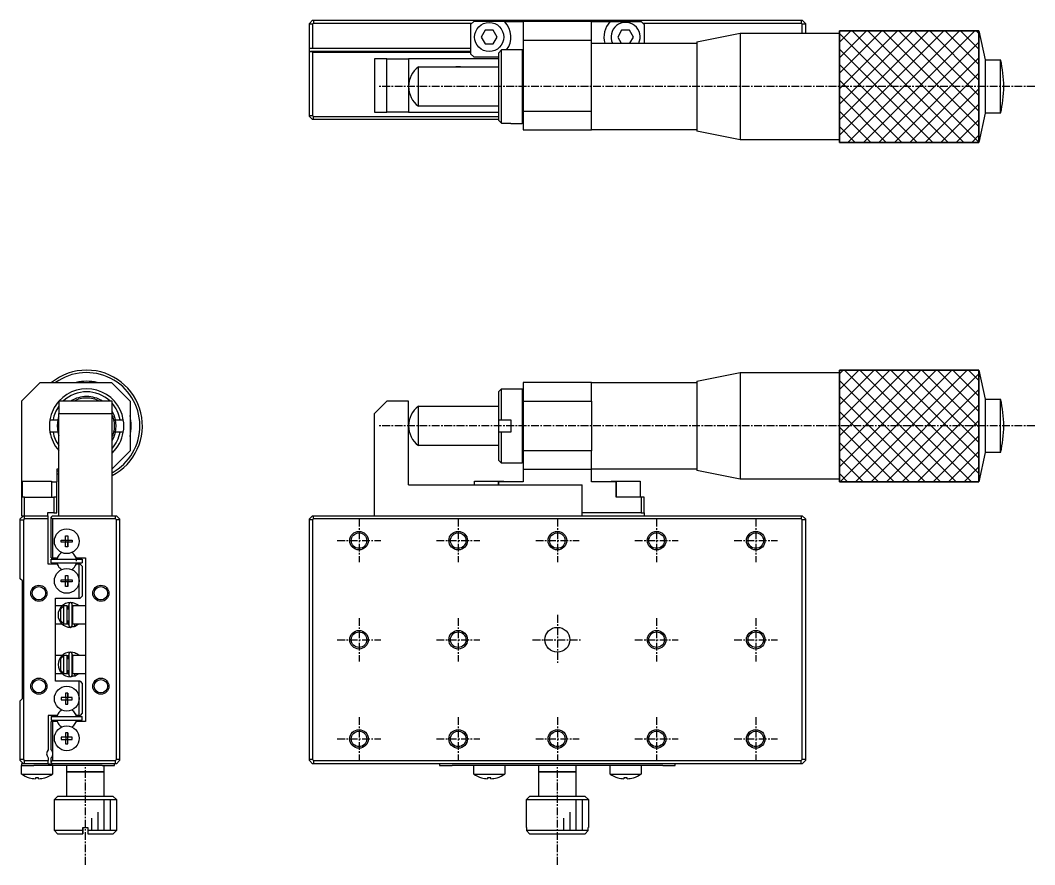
# Model space of a CAD drawing. Extents: x 37 to 381, y 29 to 256.
# Drawn here: x 40.1 to 203.8, y 119.8 to 256.1 of the extents above; entities that cross this region are included whole.
import ezdxf

# ---------------------------------------------------------------- set-up
doc = ezdxf.new("R2010")
doc.units = 0
doc.linetypes.add('CENTER', pattern=[2, 1.25, -0.25, 0.25, -0.25])
doc.layers.get('0').update_dxf_attribs({"linetype": 'CONTINUOUS'})
doc.layers.add('CENTER', color=1, linetype='CENTER')

msp = doc.modelspace()

# ---------------------------------------------------------------- linework, layer by layer
at = {"color": 7, "linetype": 'CONTINUOUS'}
for p, q in [((87.294929, 256.05), (86.794929, 255.55)), ((86.794929, 255.4), (86.794929, 255.55)), ((87.294929, 255.4), (86.794929, 255.4)), ((86.794929, 251.55), (86.794929, 255.4)), ((87.294929, 256.05), (87.444929, 256.05)), ((87.444929, 255.55), (87.294929, 255.4)), ((87.294929, 255.4), (87.294929, 251.55)), ((87.444929, 256.05), (166.144929, 256.05)), ((87.444929, 256.05), (87.444929, 255.55)), ((112.994929, 255.55), (87.444929, 255.55)), ((112.794929, 255.35), (113.294929, 255.85)), ((112.794929, 255.35), (112.794929, 250.65)), ((118.342457, 255.85), (113.294929, 255.85)), ((118.313085, 255.780821), (118.342457, 255.85)), ((118.342457, 255.85), (121.294929, 255.85)), ((132.294929, 255.85), (121.294929, 255.85)), ((121.294929, 255.85), (121.294929, 252.85)), ((132.294929, 252.85), (132.294929, 255.85)), ((132.294929, 255.85), (135.247402, 255.85)), ((135.247402, 255.85), (135.276774, 255.780821)), ((135.247402, 255.85), (140.294929, 255.85)), ((140.294929, 255.85), (140.794929, 255.35)), ((166.144929, 255.55), (140.594929, 255.55)), ((140.794929, 255.35), (140.794929, 252.35)), ((166.144929, 256.05), (166.144929, 255.55)), ((166.144929, 256.05), (166.294929, 256.05)), ((166.294929, 255.4), (166.144929, 255.55)), ((166.294929, 256.05), (166.794929, 255.55)), ((166.294929, 253.95), (166.294929, 255.4)), ((166.794929, 255.4), (166.294929, 255.4)), ((166.794929, 255.55), (166.794929, 255.4)), ((166.794929, 255.4), (166.794929, 253.95)), ((115.159844, 254.45), (114.524759, 253.35)), ((116.430015, 254.45), (115.159844, 254.45)), ((117.0651, 253.35), (116.430015, 254.45)), ((137.159844, 254.45), (136.524759, 253.35)), ((138.430015, 254.45), (137.159844, 254.45)), ((139.0651, 253.35), (138.430015, 254.45)), ((149.294929, 252.55), (156.294929, 253.95)), ((156.294929, 253.95), (156.294929, 236.75)), ((156.294929, 253.95), (172.294929, 253.95)), ((172.294929, 245.350135), (172.294929, 254.35)), ((172.294929, 254.35), (194.794929, 254.35)), ((194.794929, 254.35), (172.294929, 254.35)), ((172.294929, 254.35), (172.294929, 236.35)), ((194.794929, 254.35), (194.794929, 236.35)), ((194.794929, 254.35), (195.794929, 249.65)), ((194.794929, 236.35), (194.794929, 254.35)), ((114.524759, 253.35), (115.159844, 252.25)), ((115.159844, 252.25), (116.430015, 252.25)), ((116.430015, 252.25), (117.0651, 253.35)), ((121.294929, 252.85), (132.294929, 252.85)), ((121.294929, 252.85), (121.294929, 241.35)), ((132.294929, 245.350105), (132.294929, 252.85)), ((132.294929, 252.35), (149.294929, 252.35)), ((136.524759, 253.35), (137.102109, 252.35)), ((138.48775, 252.35), (139.0651, 253.35)), ((149.294929, 252.55), (149.294929, 238.15)), ((86.794929, 251.55), (87.294929, 251.55)), ((86.794929, 250.85), (86.794929, 251.55)), ((86.794929, 250.85), (86.994929, 251.05)), ((86.794929, 249.35), (86.794929, 250.85)), ((86.994929, 251.05), (87.094929, 251.05)), ((87.094929, 251.05), (112.794929, 251.05)), ((87.094929, 251.05), (87.294929, 250.85)), ((87.294929, 251.55), (112.794929, 251.55)), ((87.294929, 250.85), (87.294929, 240.7)), ((112.794929, 250.85), (87.294929, 250.85)), ((113.294929, 250.15), (112.794929, 250.65)), ((117.794929, 251.26608), (117.294929, 250.758327)), ((117.294929, 250.758327), (117.294929, 239.941673)), ((119.294929, 251.26608), (117.794929, 251.26608)), ((117.794929, 239.43392), (117.794929, 251.26608)), ((119.294929, 251.35), (119.294929, 251.26608)), ((119.294929, 251.35), (121.094929, 251.35)), ((121.094929, 251.35), (121.094929, 239.35)), ((121.094929, 251.35), (121.294929, 251.15)), ((86.794929, 247.75), (86.794929, 249.35)), ((99.294929, 249.85), (97.294929, 249.85)), ((97.294929, 249.85), (97.294929, 241.25)), ((99.294929, 241.25), (99.294929, 249.85)), ((99.294929, 249.85), (102.794929, 249.85)), ((102.794929, 249.85), (102.794929, 241.25)), ((117.294909, 249.85), (102.794929, 249.85)), ((113.294929, 250.15), (117.294929, 250.15)), ((195.794929, 249.65), (195.794929, 241.05)), ((195.794929, 249.65), (198.294929, 249.65)), ((198.294929, 241.05), (198.294929, 249.65)), ((86.794929, 240.7), (86.794929, 247.75)), ((104.362109, 242.175), (104.362109, 248.525)), ((104.362109, 248.525), (117.294929, 248.525)), ((132.294929, 245.35), (132.294929, 245.350105)), ((132.294929, 241.35), (132.294929, 245.35)), ((172.294929, 236.35), (172.294929, 245.350135)), ((86.794929, 240.55), (86.794929, 240.7)), ((86.794929, 240.7), (87.294929, 240.7)), ((87.294929, 240.7), (87.444929, 240.55)), ((97.294929, 241.25), (99.294929, 241.25)), ((102.794929, 241.25), (99.294929, 241.25)), ((102.794929, 241.25), (117.294929, 241.25)), ((117.294929, 242.175), (104.362109, 242.175)), ((132.294929, 241.35), (121.294929, 241.35)), ((121.294929, 241.35), (121.294929, 238.35)), ((132.294929, 238.35), (132.294929, 241.35)), ((195.794929, 241.05), (194.794929, 236.35)), ((198.294929, 241.05), (195.794929, 241.05)), ((87.294929, 240.05), (86.794929, 240.55)), ((87.444929, 240.05), (87.294929, 240.05)), ((87.444929, 240.55), (117.294929, 240.55)), ((87.444929, 240.05), (87.444929, 240.55)), ((117.294929, 240.05), (87.444929, 240.05)), ((117.294929, 239.941673), (117.794929, 239.43392)), ((117.794929, 239.43392), (119.294929, 239.43392)), ((119.294929, 239.43392), (119.294929, 239.35)), ((121.094929, 239.35), (119.294929, 239.35)), ((121.294929, 239.55), (121.094929, 239.35)), ((121.294929, 238.35), (132.294929, 238.35)), ((149.294929, 238.35), (132.294929, 238.35)), ((156.294929, 236.75), (149.294929, 238.15)), ((172.294929, 236.75), (156.294929, 236.75)), ((194.794929, 236.35), (172.294929, 236.35)), ((172.294929, 236.35), (194.794929, 236.35)), ((149.294929, 197.8), (156.294929, 199.2)), ((156.294929, 199.2), (156.294929, 182)), ((156.294929, 199.2), (172.294929, 199.2)), ((172.294929, 181.6), (172.294929, 199.6)), ((172.294929, 199.6), (194.794929, 199.6)), ((194.794929, 199.6), (172.294929, 199.6)), ((172.294929, 199.6), (172.294929, 181.6)), ((194.794929, 199.6), (194.794929, 190.600135)), ((194.794929, 199.6), (195.794929, 194.9)), ((194.794929, 181.6), (194.794929, 199.6)), ((40.35, 194.6), (43.35, 197.6)), ((43.35, 197.6), (54.85, 197.6)), ((54.85, 197.6), (57.85, 194.6)), ((117.294929, 196.1), (117.794929, 196.6)), ((117.794929, 191.6), (117.794929, 196.6)), ((117.794929, 196.6), (121.094929, 196.6)), ((121.094929, 196.6), (121.094929, 190.6)), ((121.094929, 196.6), (121.294929, 196.4)), ((132.294929, 197.6), (121.294929, 197.6)), ((121.294929, 197.6), (121.294929, 194.6)), ((132.294929, 194.6), (132.294929, 197.6)), ((132.294929, 197.6), (149.294929, 197.6)), ((149.294929, 197.8), (149.294929, 183.4)), ((117.294929, 196.1), (117.294929, 191.6)), ((195.794929, 194.9), (195.794929, 190.600065)), ((195.794929, 194.9), (198.294929, 194.9)), ((198.294929, 186.3), (198.294929, 194.9)), ((40.35, 194.6), (40.35, 181.6)), ((54.95, 194.6), (46.35, 194.6)), ((46.35, 194.6), (46.35, 192.6)), ((54.95, 192.6), (54.95, 194.6)), ((57.85, 194.6), (57.85, 186.6)), ((97.294929, 192.6), (99.294929, 194.6)), ((102.794929, 194.6), (99.294929, 194.6)), ((102.794929, 181.1), (102.794929, 194.6)), ((104.362109, 190.600048), (104.362109, 193.775)), ((104.362109, 193.775), (117.294929, 193.775)), ((121.294929, 194.6), (132.294929, 194.6)), ((121.294929, 194.6), (121.294929, 186.6)), ((132.294929, 194.6), (132.294929, 190.6)), ((44.93392, 191.6), (45.441673, 191.6)), ((45.441673, 191.6), (46.206456, 191.6)), ((46.206456, 191.6), (46.35, 191.6)), ((46.35, 192.6), (54.95, 192.6)), ((46.35, 176.1), (46.35, 192.6)), ((54.95, 176.1), (54.95, 192.6)), ((55.237482, 191.6), (55.493544, 191.6)), ((55.493544, 191.6), (56.258327, 191.6)), ((56.258327, 191.6), (56.76608, 191.6)), ((97.294929, 176.1), (97.294929, 192.6)), ((117.294929, 191.6), (117.294929, 189.6)), ((117.294929, 191.6), (117.794929, 191.6)), ((117.794929, 191.6), (119.294929, 191.6)), ((119.294929, 191.6), (119.294929, 189.6)), ((104.362109, 187.425), (104.362109, 190.600048)), ((121.094929, 190.6), (121.094929, 184.6)), ((132.294929, 190.6), (132.294929, 186.6)), ((194.794929, 190.600135), (194.794929, 181.6)), ((195.794929, 190.600065), (195.794929, 186.3)), ((45.441673, 189.6), (44.93392, 189.6)), ((46.206456, 189.6), (45.441673, 189.6)), ((46.35, 189.6), (46.206456, 189.6)), ((55.493544, 189.6), (55.237482, 189.6)), ((56.258327, 189.6), (55.493544, 189.6)), ((56.76608, 189.6), (56.258327, 189.6)), ((117.794929, 189.6), (117.294929, 189.6)), ((117.294929, 189.6), (117.294929, 185.1)), ((117.794929, 184.6), (117.794929, 189.6)), ((119.294929, 189.6), (117.794929, 189.6)), ((57.85, 186.6), (54.95, 183.7)), ((117.294929, 187.425), (104.362109, 187.425)), ((132.294929, 186.6), (121.294929, 186.6)), ((121.294929, 186.6), (121.294929, 183.6)), ((132.294929, 183.6), (132.294929, 186.6)), ((117.794929, 184.6), (117.294929, 185.1)), ((195.794929, 186.3), (194.794929, 181.6)), ((198.294929, 186.3), (195.794929, 186.3)), ((46.35, 183.6), (46.05, 183.6)), ((46.05, 183.6), (46.05, 181.6)), ((121.094929, 184.6), (117.794929, 184.6)), ((121.294929, 184.8), (121.094929, 184.6)), ((121.294929, 183.6), (132.294929, 183.6)), ((121.294929, 183.6), (121.294929, 181.6)), ((132.294929, 181.6), (132.294929, 183.6)), ((149.294929, 183.6), (132.294929, 183.6)), ((156.294929, 182), (149.294929, 183.4)), ((40.5, 181.7), (45.2, 181.7)), ((40.5, 179.1), (40.5, 181.7)), ((45.2, 181.7), (45.2, 179.1)), ((113.444929, 181.7), (115.794929, 181.7)), ((113.444929, 181.1), (113.444929, 181.7)), ((115.794929, 181.7), (118.144929, 181.7)), ((118.144929, 181.7), (118.144929, 181.6)), ((135.444929, 181.7), (137.794929, 181.7)), ((135.444929, 181.6), (135.444929, 181.7)), ((137.794929, 181.7), (140.144929, 181.7)), ((140.144929, 181.7), (140.144929, 179.1)), ((172.294929, 182), (156.294929, 182)), ((40.419179, 181.6), (40.35, 181.6)), ((40.35, 181.6), (40.35, 179.1)), ((40.419179, 181.6), (40.5, 181.6)), ((40.419179, 179.1), (40.419179, 181.6)), ((45.2, 181.6), (46.009736, 181.6)), ((46.009736, 181.6), (46.009736, 179.1)), ((46.05, 181.6), (46.009736, 181.6)), ((46.05, 179.1), (46.05, 181.6)), ((102.794929, 181.1), (130.794929, 181.1)), ((117.300275, 181.6), (117.300275, 181.1)), ((117.309376, 181.6), (117.300275, 181.6)), ((117.309376, 181.1), (117.309376, 181.6)), ((121.294929, 181.6), (117.309376, 181.6)), ((130.794929, 176.1), (130.794929, 181.1)), ((136.280483, 181.6), (132.294929, 181.6)), ((136.280483, 181.6), (136.280483, 179.1)), ((136.289584, 181.6), (136.280483, 181.6)), ((136.289584, 179.1), (136.289584, 181.6)), ((194.794929, 181.6), (172.294929, 181.6)), ((172.294929, 181.6), (194.794929, 181.6)), ((40.85, 179.1), (40.35, 179.1)), ((40.35, 179.1), (40.35, 176.1)), ((40.85, 176.1), (40.85, 179.1)), ((40.85, 179.1), (45.55, 179.1)), ((45.55, 179.1), (45.55, 176.6)), ((46.05, 179.1), (45.55, 179.1)), ((46.05, 176.6), (46.05, 179.1)), ((140.294929, 179.1), (136.280483, 179.1)), ((140.294929, 179.1), (140.294929, 176.6)), ((140.794929, 179.1), (140.294929, 179.1)), ((140.794931, 176.6), (140.794929, 179.1)), ((40.15, 175.6), (40.65, 176.1)), ((40.15, 175.45), (40.15, 175.6)), ((40.15, 175.45), (40.65, 175.45)), ((40.15, 165.95), (40.15, 175.45)), ((40.35, 176.1), (40.65, 176.1)), ((40.65, 176.1), (40.8, 176.1)), ((40.8, 175.6), (40.65, 175.45)), ((40.65, 175.45), (40.65, 136.75)), ((40.8, 176.1), (40.8, 175.6)), ((40.8, 176.1), (44.65, 176.1)), ((44.65, 175.6), (40.8, 175.6)), ((44.55, 176.6), (44.55, 176.1)), ((45.55, 176.6), (44.55, 176.6)), ((44.65, 175.6), (44.65, 176.1)), ((44.65, 168.3), (44.65, 175.6)), ((45.15, 175.9), (45.35, 176.1)), ((45.15, 175.8), (45.15, 175.9)), ((45.35, 175.6), (45.15, 175.8)), ((45.15, 169.3), (45.15, 175.8)), ((45.35, 176.1), (55.5, 176.1)), ((55.5, 175.6), (45.35, 175.6)), ((45.35, 175.6), (45.35, 169.3)), ((45.55, 176.6), (46.05, 176.6)), ((55.5, 175.6), (55.5, 176.1)), ((55.5, 176.1), (55.65, 176.1)), ((55.65, 175.45), (55.5, 175.6)), ((56.15, 175.6), (55.65, 176.1)), ((55.65, 136.75), (55.65, 175.45)), ((56.15, 175.45), (55.65, 175.45)), ((56.15, 175.6), (56.15, 175.45)), ((56.15, 175.45), (56.15, 136.75)), ((86.794929, 175.6), (87.294929, 176.1)), ((86.794929, 136.6), (86.794929, 175.6)), ((86.794929, 175.45), (86.794929, 175.6)), ((87.294929, 175.45), (86.794929, 175.45)), ((87.294929, 176.1), (87.444929, 176.1)), ((87.444929, 175.6), (87.294929, 175.45)), ((87.294929, 175.45), (87.294929, 136.75)), ((87.444929, 176.1), (166.144929, 176.1)), ((87.444929, 175.6), (87.444929, 176.1)), ((166.144929, 175.6), (87.444929, 175.6)), ((140.294929, 176.6), (130.794929, 176.6)), ((140.294929, 176.6), (140.794931, 176.6)), ((140.794931, 176.6), (140.794931, 176.1)), ((166.144929, 176.1), (166.144929, 175.6)), ((166.144929, 176.1), (166.294929, 176.1)), ((166.294929, 175.45), (166.144929, 175.6)), ((166.294929, 176.1), (166.794929, 175.6)), ((166.794929, 175.45), (166.294929, 175.45)), ((166.294929, 136.75), (166.294929, 175.45)), ((166.794929, 175.6), (166.794929, 175.45)), ((166.794929, 175.6), (166.794929, 136.6)), ((46.763639, 171.82), (46.763639, 172.18)), ((46.763639, 172.18), (47.47, 172.18)), ((47.47, 172.18), (47.47, 172.886361)), ((47.47, 172.886361), (47.83, 172.886361)), ((47.480372, 172.169628), (47.47, 172.18)), ((47.480372, 171.830372), (47.47, 171.82)), ((47.480372, 171.830372), (47.480372, 172.169628)), ((47.480372, 172.169628), (47.819628, 172.169628)), ((47.819628, 171.830372), (47.480372, 171.830372)), ((47.819628, 172.169628), (47.83, 172.18)), ((47.819628, 172.169628), (47.819628, 171.830372)), ((47.819628, 171.830372), (47.83, 171.82)), ((47.83, 172.886361), (47.83, 172.18)), ((47.83, 172.886361), (47.83, 172.18)), ((47.83, 172.18), (48.536361, 172.18)), ((48.536361, 172.18), (48.536361, 171.82)), ((47.47, 171.82), (46.763639, 171.82)), ((47.47, 171.113639), (47.47, 171.82)), ((47.83, 171.113639), (47.47, 171.113639)), ((47.83, 171.82), (47.83, 171.113639)), ((48.536361, 171.82), (47.83, 171.82)), ((47.83, 171.113639), (47.83, 171.82)), ((45.15, 169.3), (45.35, 169.3)), ((45.15, 169.1), (50.15, 169.1)), ((45.15, 168.5), (45.15, 169.1)), ((45.15, 169.1), (46.091104, 169.1)), ((45.35, 169.3), (46.105588, 169.3)), ((46, 169.1), (46.091104, 169.1)), ((46, 169.1), (46.091104, 169.1)), ((46, 169.1), (46.091104, 169.1)), ((46, 169.1), (46.091104, 169.1)), ((46, 169.1), (46.091104, 169.1)), ((46, 169.1), (46.091104, 169.1)), ((46, 169.1), (46.091104, 169.1)), ((46, 169.1), (46.091104, 169.1)), ((46, 169.1), (46.091104, 169.1)), ((46, 169.1), (46.091104, 169.1)), ((46, 169.1), (46.091104, 169.1)), ((46, 169.1), (46.091104, 169.1)), ((46, 169.1), (46.091104, 169.1)), ((46, 169.1), (46.091104, 169.1)), ((46, 169.1), (46.091104, 169.1)), ((46, 169.1), (46.091104, 169.1)), ((46, 169.1), (49.3, 169.1)), ((46, 169.1), (46.091104, 169.1)), ((46, 169.1), (46.091104, 169.1)), ((46, 169.1), (46.091104, 169.1)), ((46, 169.1), (46.091104, 169.1)), ((46, 169.1), (46.091104, 169.1)), ((46, 169.1), (46.091104, 169.1)), ((46, 169.1), (46.091104, 169.1)), ((46, 169.1), (46.091104, 169.1)), ((46, 169.1), (46.091104, 169.1)), ((46, 169.1), (46.091104, 169.1)), ((46, 169.1), (46.091104, 169.1)), ((46, 169.1), (46.091104, 169.1)), ((46, 169.1), (46.091104, 169.1)), ((46, 169.1), (46.091104, 169.1)), ((46, 169.1), (46.091104, 169.1)), ((46.275185, 169.59375), (46.105588, 169.3)), ((49.194412, 169.3), (49.024815, 169.59375)), ((49.194412, 169.3), (50.65, 169.3)), ((49.208896, 169.1), (49.3, 169.1)), ((49.208896, 169.1), (49.3, 169.1)), ((49.208896, 169.1), (49.3, 169.1)), ((49.208896, 169.1), (49.3, 169.1)), ((49.208896, 169.1), (50.15, 169.1)), ((49.208896, 169.1), (49.3, 169.1)), ((49.208896, 169.1), (49.3, 169.1)), ((49.208896, 169.1), (49.3, 169.1)), ((49.208896, 169.1), (49.3, 169.1)), ((50.15, 169.1), (50.15, 168.5)), ((50.65, 169.3), (50.65, 142.9)), ((46.105588, 168.3), (44.65, 168.3)), ((45.15, 168.5), (50.15, 168.5)), ((46.105588, 168.3), (46.275185, 168.00625)), ((49.024815, 168.00625), (49.194412, 168.3)), ((49.65, 168.3), (49.194412, 168.3)), ((49.65, 165.6), (49.65, 168.3)), ((49.8, 168.3), (49.65, 168.3)), ((49.8, 168.3), (50.15, 167.95)), ((50.15, 167.95), (50.15, 163.15)), ((40.5, 165.6), (40.15, 165.95)), ((40.5, 146.6), (40.5, 165.6)), ((46.763639, 165.42), (46.763639, 165.78)), ((46.763639, 165.78), (47.47, 165.78)), ((47.47, 165.42), (46.763639, 165.42)), ((47.47, 166.486361), (47.83, 166.486361)), ((47.47, 165.78), (47.47, 166.486361)), ((47.480372, 165.769628), (47.47, 165.78)), ((47.480372, 165.430372), (47.47, 165.42)), ((47.47, 164.713639), (47.47, 165.42)), ((47.480372, 165.430372), (47.480372, 165.769628)), ((47.480372, 165.769628), (47.819628, 165.769628)), ((47.819628, 165.430372), (47.480372, 165.430372)), ((47.819628, 165.769628), (47.83, 165.78)), ((47.819628, 165.769628), (47.819628, 165.430372)), ((47.819628, 165.430372), (47.83, 165.42)), ((47.83, 166.486361), (47.83, 165.78)), ((47.83, 166.486361), (47.83, 165.78)), ((47.83, 165.78), (48.536361, 165.78)), ((47.83, 165.42), (47.83, 164.713639)), ((48.536361, 165.42), (47.83, 165.42)), ((47.83, 164.713639), (47.83, 165.42)), ((48.536361, 165.78), (48.536361, 165.42)), ((49.65, 162.8), (49.65, 165.6)), ((47.83, 164.713639), (47.47, 164.713639)), ((45.85, 149.4), (45.85, 162.8)), ((45.85, 162.8), (49.65, 162.8)), ((49.65, 162.8), (49.8, 162.8)), ((50.15, 163.15), (49.8, 162.8)), ((45.85, 161.6), (46.923627, 161.6)), ((47.15, 161.545683), (46.65, 161.016515)), ((46.65, 161.016515), (46.65, 159.183485)), ((47.15, 161.545683), (47.15, 161.6)), ((47.15, 161.6), (47.65, 161.6)), ((47.15, 158.654317), (47.15, 161.545683)), ((47.65, 161.6), (47.65, 158.6)), ((47.65, 161.1), (48.020506, 161.1)), ((47.85, 161.6), (47.85, 161.1)), ((48.020506, 158.325629), (48.020506, 161.875629)), ((48.470506, 161.875629), (48.470506, 158.325629)), ((48.649972, 161.535114), (48.470506, 161.276077)), ((48.470506, 161.1), (48.65, 161.1)), ((48.653543, 161.596814), (48.470524, 161.635247)), ((48.65, 158.6), (48.65, 161.6)), ((48.65, 161.6), (50.65, 161.6)), ((48.958465, 161.967347), (48.959619, 161.966978)), ((48.959619, 161.966978), (48.961935, 161.966231)), ((48.961935, 161.966231), (48.963132, 161.965841)), ((48.963132, 161.965841), (48.964766, 161.965306)), ((48.964766, 161.965306), (48.965707, 161.964996)), ((48.965707, 161.964996), (48.967192, 161.964503)), ((48.967192, 161.964503), (48.968124, 161.964192)), ((48.968124, 161.964192), (48.970254, 161.963476)), ((48.970254, 161.963476), (49.017243, 161.945736)), ((49.013663, 161.945674), (49.015812, 161.946033)), ((49.015812, 161.946033), (49.015494, 161.945257)), ((49.017243, 161.945736), (49.015812, 161.946033)), ((49.016987, 161.944719), (49.055242, 161.928237)), ((46.65, 159.183485), (47.15, 158.654317)), ((48.020506, 159.1), (47.65, 159.1)), ((47.85, 159.1), (47.85, 158.6)), ((48.65, 159.1), (48.470506, 159.1)), ((48.470506, 158.925181), (48.649987, 158.666139)), ((46.925073, 158.6), (45.85, 158.6)), ((46.925412, 158.6), (46.925217, 158.6)), ((47.15, 158.6), (47.15, 158.654317)), ((47.65, 158.6), (47.15, 158.6)), ((47.649927, 158.668847), (48.020454, 158.566024)), ((49.0591, 158.27473), (48.274146, 158.102096)), ((48.46175, 158.256779), (48.459919, 158.257557)), ((48.495051, 158.243652), (48.46175, 158.256779)), ((48.528954, 158.232206), (48.495051, 158.243652)), ((48.563376, 158.222469), (48.528954, 158.232206)), ((48.598233, 158.214463), (48.563376, 158.222469)), ((48.63344, 158.208208), (48.598233, 158.214463)), ((48.66891, 158.203719), (48.63344, 158.208208)), ((50.65, 158.6), (48.65, 158.6)), ((48.704558, 158.201006), (48.66891, 158.203719)), ((48.740295, 158.200078), (48.704558, 158.201006)), ((48.776034, 158.200935), (48.740295, 158.200078)), ((48.811689, 158.203577), (48.776034, 158.200935)), ((48.847172, 158.207996), (48.811689, 158.203577)), ((48.882397, 158.214184), (48.847172, 158.207996)), ((48.917276, 158.222124), (48.882397, 158.214184)), ((48.904824, 158.586786), (48.897809, 158.6)), ((48.912011, 158.572748), (48.904824, 158.586786)), ((49.02591, 158.260298), (48.908209, 158.600009)), ((48.91932, 158.557979), (48.912011, 158.572748)), ((48.951725, 158.231799), (48.917276, 158.222124)), ((48.926704, 158.542579), (48.91932, 158.557979)), ((48.934112, 158.526649), (48.926704, 158.542579)), ((48.941497, 158.510296), (48.934112, 158.526649)), ((48.948807, 158.493629), (48.941497, 158.510296)), ((48.955996, 158.476758), (48.948807, 158.493629)), ((48.985656, 158.243185), (48.951725, 158.231799)), ((48.963014, 158.459797), (48.955996, 158.476758)), ((48.969815, 158.442857), (48.963014, 158.459797)), ((48.976354, 158.426053), (48.969815, 158.442857)), ((48.982588, 158.409495), (48.976354, 158.426053)), ((48.988474, 158.393295), (48.982588, 158.409495)), ((49.017243, 158.255522), (48.985656, 158.243185)), ((48.993974, 158.377559), (48.988474, 158.393295)), ((48.99905, 158.362394), (48.993974, 158.377559)), ((49.00367, 158.347899), (48.99905, 158.362394)), ((49.007802, 158.334172), (49.00367, 158.347899)), ((49.011419, 158.321303), (49.007802, 158.334172)), ((49.014496, 158.309379), (49.011419, 158.321303)), ((49.017014, 158.298479), (49.014496, 158.309379)), ((49.015812, 158.255226), (49.018046, 158.255981)), ((49.565662, 158.599946), (49.016771, 158.256449)), ((49.018955, 158.288676), (49.017014, 158.298479)), ((49.018046, 158.255981), (49.019697, 158.258117)), ((49.020306, 158.280035), (49.018955, 158.288676)), ((49.019697, 158.258117), (49.020754, 158.261617)), ((49.019983, 158.260831), (49.02591, 158.260298)), ((49.021059, 158.272613), (49.020306, 158.280035)), ((49.020754, 158.261617), (49.021209, 158.26646)), ((49.021209, 158.26646), (49.021059, 158.272613)), ((48.029734, 150.323313), (48.029734, 153.873313)), ((48.479734, 153.873313), (48.479734, 150.323313)), ((48.967694, 153.96503), (48.968847, 153.964661)), ((48.968847, 153.964661), (48.971163, 153.963914)), ((48.971163, 153.963914), (48.972361, 153.963525)), ((48.972361, 153.963525), (48.973995, 153.962989)), ((48.973995, 153.962989), (48.974935, 153.962679)), ((48.974935, 153.962679), (48.976421, 153.962186)), ((48.976421, 153.962186), (48.977352, 153.961875)), ((48.977352, 153.961875), (48.979482, 153.961159)), ((48.979482, 153.961159), (49.026472, 153.94342)), ((49.022891, 153.943358), (49.025041, 153.943716)), ((49.025041, 153.943716), (49.024722, 153.942941)), ((49.026472, 153.94342), (49.025041, 153.943716)), ((49.026216, 153.942403), (49.056471, 153.929447)), ((45.85, 153.6), (46.935598, 153.6)), ((47.15, 153.545683), (46.65, 153.016515)), ((46.65, 153.016515), (46.65, 151.183485)), ((46.935878, 153.6), (46.935994, 153.6)), ((46.936573, 153.6), (46.936678, 153.6)), ((47.15, 153.545683), (47.15, 153.6)), ((47.15, 153.6), (47.65, 153.6)), ((47.15, 150.654317), (47.15, 153.545683)), ((47.65, 153.6), (47.65, 150.6)), ((47.65, 153.1), (48.029734, 153.1)), ((47.85, 153.595864), (47.85, 153.1)), ((48.649977, 153.529247), (48.479734, 153.273761)), ((48.479734, 153.1), (48.65, 153.1)), ((48.650098, 153.597913), (48.479752, 153.632931)), ((48.65, 150.6), (48.65, 153.6)), ((48.65, 153.6), (50.65, 153.6)), ((46.931678, 150.6), (45.85, 150.6)), ((46.65, 151.183485), (47.15, 150.654317)), ((47.15, 150.6), (47.15, 150.654317)), ((47.65, 150.6), (47.15, 150.6)), ((47.649874, 150.670424), (48.029682, 150.563708)), ((48.029734, 151.1), (47.65, 151.1)), ((47.85, 151.1), (47.85, 150.6)), ((48.65, 151.1), (48.479734, 151.1)), ((48.479734, 150.922864), (48.649985, 150.667375)), ((50.65, 150.6), (48.65, 150.6)), ((48.912642, 150.587167), (48.905779, 150.6)), ((48.91968, 150.573519), (48.912642, 150.587167)), ((49.035138, 150.257981), (48.916177, 150.600023)), ((48.926847, 150.559145), (48.91968, 150.573519)), ((48.934096, 150.544137), (48.926847, 150.559145)), ((49.577554, 150.599974), (49.026, 150.254132)), ((49.65, 149.4), (45.85, 149.4)), ((49.036849, 150.258712), (48.283375, 150.09978)), ((48.470978, 150.254462), (48.469147, 150.25524)), ((48.504279, 150.241336), (48.470978, 150.254462)), ((48.538183, 150.22989), (48.504279, 150.241336)), ((48.572605, 150.220152), (48.538183, 150.22989)), ((48.607462, 150.212146), (48.572605, 150.220152)), ((48.642669, 150.205891), (48.607462, 150.212146)), ((48.678139, 150.201402), (48.642669, 150.205891)), ((48.713786, 150.19869), (48.678139, 150.201402)), ((48.749523, 150.197761), (48.713786, 150.19869)), ((48.785263, 150.198619), (48.749523, 150.197761)), ((48.820918, 150.20126), (48.785263, 150.198619)), ((48.856401, 150.20568), (48.820918, 150.20126)), ((48.891625, 150.211867), (48.856401, 150.20568)), ((48.926504, 150.219808), (48.891625, 150.211867)), ((48.960953, 150.229483), (48.926504, 150.219808)), ((48.941382, 150.528591), (48.934096, 150.544137)), ((48.948656, 150.512609), (48.941382, 150.528591)), ((48.955873, 150.496293), (48.948656, 150.512609)), ((48.962986, 150.479748), (48.955873, 150.496293)), ((48.994885, 150.240868), (48.960953, 150.229483)), ((48.969948, 150.463081), (48.962986, 150.479748)), ((48.976715, 150.446399), (48.969948, 150.463081)), ((48.983244, 150.42981), (48.976715, 150.446399)), ((48.989491, 150.413421), (48.983244, 150.42981)), ((48.995418, 150.397337), (48.989491, 150.413421)), ((49.026472, 150.253205), (48.994885, 150.240868)), ((49.000986, 150.381662), (48.995418, 150.397337)), ((49.006158, 150.366497), (49.000986, 150.381662)), ((49.010903, 150.35194), (49.006158, 150.366497)), ((49.015188, 150.338084), (49.010903, 150.35194)), ((49.018986, 150.325019), (49.015188, 150.338084)), ((49.022274, 150.312829), (49.018986, 150.325019)), ((49.025029, 150.301592), (49.022274, 150.312829)), ((49.027234, 150.291382), (49.025029, 150.301592)), ((49.02654, 150.253235), (49.028376, 150.254838)), ((49.028875, 150.282263), (49.027234, 150.291382)), ((49.028376, 150.254838), (49.02964, 150.257769)), ((49.029941, 150.274295), (49.028875, 150.282263)), ((49.029212, 150.258514), (49.035138, 150.257981)), ((49.02964, 150.257769), (49.030325, 150.262009)), ((49.030425, 150.267529), (49.029941, 150.274295)), ((49.030325, 150.262009), (49.030425, 150.267529)), ((49.068328, 150.272413), (49.036849, 150.258712)), ((49.65, 146.6), (49.65, 149.4)), ((49.8, 149.4), (49.65, 149.4)), ((49.8, 149.4), (50.15, 149.05)), ((50.15, 149.05), (50.15, 144.25)), ((47.47, 147.486361), (47.47, 146.78)), ((47.83, 147.486361), (47.47, 147.486361)), ((47.83, 146.78), (47.83, 147.486361)), ((47.83, 147.486361), (47.83, 146.78)), ((40.15, 146.25), (40.5, 146.6)), ((40.15, 136.75), (40.15, 146.25)), ((46.763639, 146.78), (46.763639, 146.42)), ((47.47, 146.78), (46.763639, 146.78)), ((46.763639, 146.42), (47.47, 146.42)), ((47.480372, 146.769628), (47.47, 146.78)), ((47.480372, 146.430372), (47.47, 146.42)), ((47.47, 146.42), (47.47, 145.713639)), ((47.47, 145.713639), (47.83, 145.713639)), ((47.480372, 146.769628), (47.480372, 146.430372)), ((47.819628, 146.769628), (47.480372, 146.769628)), ((47.480372, 146.430372), (47.819628, 146.430372)), ((47.819628, 146.769628), (47.83, 146.78)), ((47.819628, 146.430372), (47.819628, 146.769628)), ((47.819628, 146.430372), (47.83, 146.42)), ((48.536361, 146.78), (47.83, 146.78)), ((47.83, 146.42), (48.536361, 146.42)), ((47.83, 145.713639), (47.83, 146.42)), ((47.83, 145.713639), (47.83, 146.42)), ((48.536361, 146.42), (48.536361, 146.78)), ((49.65, 143.9), (49.65, 146.6)), ((46.275185, 144.19375), (46.105588, 143.9)), ((49.194412, 143.9), (49.024815, 144.19375)), ((50.15, 144.25), (49.8, 143.9)), ((44.65, 143.9), (44.65, 138.361438)), ((46.105588, 143.9), (44.65, 143.9)), ((45.15, 143.7), (50.15, 143.7)), ((45.15, 143.7), (45.15, 143.1)), ((45.15, 143.1), (50.15, 143.1)), ((45.15, 143.1), (46.091104, 143.1)), ((45.15, 138.361438), (45.15, 142.9)), ((45.35, 142.9), (45.15, 142.9)), ((46.105588, 142.9), (45.35, 142.9)), ((45.35, 142.9), (45.35, 138.01225)), ((46, 143.1), (46.091104, 143.1)), ((46, 143.1), (46.091104, 143.1)), ((46, 143.1), (46.091104, 143.1)), ((46, 143.1), (46.091104, 143.1)), ((46, 143.1), (46.091104, 143.1)), ((46, 143.1), (46.091104, 143.1)), ((46, 143.1), (46.091104, 143.1)), ((46, 143.1), (46.091104, 143.1)), ((46, 143.1), (46.091104, 143.1)), ((46, 143.1), (46.091104, 143.1)), ((46, 143.1), (46.091104, 143.1)), ((46, 143.1), (46.091104, 143.1)), ((46, 143.1), (46.091104, 143.1)), ((46, 143.1), (46.091104, 143.1)), ((46, 143.1), (46.091104, 143.1)), ((46, 143.1), (46.091104, 143.1)), ((46, 143.1), (49.3, 143.1)), ((46, 143.1), (46.091104, 143.1)), ((46, 143.1), (46.091104, 143.1)), ((46, 143.1), (46.091104, 143.1)), ((46, 143.1), (46.091104, 143.1)), ((46, 143.1), (46.091104, 143.1)), ((46, 143.1), (46.091104, 143.1)), ((46, 143.1), (46.091104, 143.1)), ((46, 143.1), (46.091104, 143.1)), ((46, 143.1), (46.091104, 143.1)), ((46, 143.1), (46.091104, 143.1)), ((46, 143.1), (46.091104, 143.1)), ((46, 143.1), (46.091104, 143.1)), ((46, 143.1), (46.091104, 143.1)), ((46, 143.1), (46.091104, 143.1)), ((46, 143.1), (46.091104, 143.1)), ((46.105588, 142.9), (46.275185, 142.60625)), ((49.024815, 142.60625), (49.194412, 142.9)), ((49.65, 143.9), (49.194412, 143.9)), ((50.65, 142.9), (49.194412, 142.9)), ((49.208896, 143.1), (49.3, 143.1)), ((49.208896, 143.1), (49.3, 143.1)), ((49.208896, 143.1), (49.3, 143.1)), ((49.208896, 143.1), (49.3, 143.1)), ((49.208896, 143.1), (49.3, 143.1)), ((49.208896, 143.1), (49.3, 143.1)), ((49.208896, 143.1), (49.3, 143.1)), ((49.208896, 143.1), (49.3, 143.1)), ((49.208896, 143.1), (49.3, 143.1)), ((49.208896, 143.1), (49.3, 143.1)), ((49.208896, 143.1), (49.3, 143.1)), ((49.208896, 143.1), (49.3, 143.1)), ((49.208896, 143.1), (49.3, 143.1)), ((49.208896, 143.1), (49.3, 143.1)), ((49.208896, 143.1), (50.15, 143.1)), ((49.208896, 143.1), (49.3, 143.1)), ((49.208896, 143.1), (49.3, 143.1)), ((49.208896, 143.1), (49.3, 143.1)), ((49.208896, 143.1), (49.3, 143.1)), ((49.208896, 143.1), (49.3, 143.1)), ((49.208896, 143.1), (49.3, 143.1)), ((49.208896, 143.1), (49.3, 143.1)), ((49.208896, 143.1), (49.3, 143.1)), ((49.208896, 143.1), (49.3, 143.1)), ((49.208896, 143.1), (49.3, 143.1)), ((49.208896, 143.1), (49.3, 143.1)), ((49.208896, 143.1), (49.3, 143.1)), ((49.208896, 143.1), (49.3, 143.1)), ((49.65, 143.9), (49.8, 143.9)), ((50.15, 143.1), (50.15, 143.7)), ((47.47, 141.086361), (47.47, 140.38)), ((47.83, 141.086361), (47.47, 141.086361)), ((47.83, 140.38), (47.83, 141.086361)), ((47.83, 141.086361), (47.83, 140.38)), ((46.763639, 140.38), (46.763639, 140.02)), ((47.47, 140.38), (46.763639, 140.38)), ((46.763639, 140.02), (47.47, 140.02)), ((47.480372, 140.369628), (47.47, 140.38)), ((47.480372, 140.030372), (47.47, 140.02)), ((47.47, 140.02), (47.47, 139.313639)), ((47.47, 139.313639), (47.83, 139.313639)), ((47.480372, 140.369628), (47.480372, 140.030372)), ((47.819628, 140.369628), (47.480372, 140.369628)), ((47.480372, 140.030372), (47.819628, 140.030372)), ((47.819628, 140.369628), (47.83, 140.38)), ((47.819628, 140.030372), (47.819628, 140.369628)), ((47.819628, 140.030372), (47.83, 140.02)), ((48.536361, 140.38), (47.83, 140.38)), ((47.83, 140.02), (48.536361, 140.02)), ((47.83, 139.313639), (47.83, 140.02)), ((47.83, 139.313639), (47.83, 140.02)), ((48.536361, 140.02), (48.536361, 140.38)), ((40.65, 136.75), (40.15, 136.75)), ((40.15, 136.6), (40.15, 136.75)), ((40.65, 136.1), (40.15, 136.6)), ((40.35, 136.1), (40.35, 135.8)), ((40.65, 136.1), (40.35, 136.1)), ((40.65, 136.75), (40.8, 136.6)), ((40.8, 136.1), (40.65, 136.1)), ((40.8, 136.6), (44.65, 136.6)), ((40.8, 136.6), (40.8, 136.1)), ((44.65, 136.1), (40.8, 136.1)), ((44.65, 137.038562), (44.65, 136.6)), ((44.65, 136.1), (44.65, 136.6)), ((44.65, 136.1), (45.35, 136.1)), ((45.15, 136.4), (45.15, 137.038562)), ((45.15, 136.4), (45.35, 136.6)), ((45.15, 136.3), (45.15, 136.4)), ((45.35, 136.1), (45.15, 136.3)), ((45.35, 137.38775), (45.35, 136.6)), ((45.35, 136.6), (55.5, 136.6)), ((55.5, 136.1), (45.35, 136.1)), ((55.35, 135.8), (55.35, 136.1)), ((55.5, 136.6), (55.65, 136.75)), ((55.5, 136.1), (55.5, 136.6)), ((55.65, 136.1), (55.5, 136.1)), ((56.15, 136.75), (55.65, 136.75)), ((56.15, 136.6), (55.65, 136.1)), ((56.15, 136.75), (56.15, 136.6)), ((87.294929, 136.75), (86.794929, 136.75)), ((86.794929, 136.6), (86.794929, 136.75)), ((87.294929, 136.1), (86.794929, 136.6)), ((87.294929, 136.75), (87.444929, 136.6)), ((87.444929, 136.1), (87.294929, 136.1)), ((87.444929, 136.6), (166.144929, 136.6)), ((87.444929, 136.6), (87.444929, 136.1)), ((166.144929, 136.1), (87.444929, 136.1)), ((107.794929, 136.1), (107.794929, 135.8)), ((145.794929, 135.8), (145.794929, 136.1)), ((166.144929, 136.6), (166.294929, 136.75)), ((166.144929, 136.1), (166.144929, 136.6)), ((166.294929, 136.1), (166.144929, 136.1)), ((166.794929, 136.75), (166.294929, 136.75)), ((166.794929, 136.6), (166.294929, 136.1)), ((166.794929, 136.75), (166.794929, 136.6)), ((40.35, 135.8), (42.35, 135.8)), ((40.35, 134.408343), (40.35, 135.8)), ((40.35, 134.408343), (45.35, 134.408343)), ((43.925, 135.8), (42.35, 135.8)), ((53.35, 135.8), (43.925, 135.8)), ((45.35, 135.8), (45.35, 134.408343)), ((47.65, 134.8), (47.65, 135.8)), ((47.65, 134.8), (50.65, 134.8)), ((50.65, 134.8), (47.65, 134.8)), ((47.65, 130.8), (47.65, 134.8)), ((50.65, 134.8), (53.65, 134.8)), ((53.65, 134.8), (50.65, 134.8)), ((53.35, 135.8), (55.35, 135.8)), ((53.65, 135.8), (53.65, 134.8)), ((53.65, 134.8), (53.65, 130.8)), ((107.794929, 135.8), (109.794929, 135.8)), ((114.719929, 135.8), (109.794929, 135.8)), ((113.294929, 134.408343), (113.294929, 135.8)), ((113.294929, 134.408343), (118.294929, 134.408343)), ((116.869929, 135.8), (114.719929, 135.8)), ((125.719929, 135.8), (116.869929, 135.8)), ((118.294929, 135.8), (118.294929, 134.408343)), ((123.794929, 134.8), (123.794929, 135.8)), ((123.794929, 134.8), (129.794929, 134.8)), ((129.794929, 134.8), (123.794929, 134.8)), ((123.794929, 130.8), (123.794929, 134.8)), ((127.869929, 135.8), (125.719929, 135.8)), ((136.719929, 135.8), (127.869929, 135.8)), ((129.794929, 135.8), (129.794929, 134.8)), ((129.794929, 134.8), (129.794929, 130.8)), ((135.294929, 134.408343), (135.294929, 135.8)), ((135.294929, 134.408343), (140.294929, 134.408343)), ((138.869929, 135.8), (136.719929, 135.8)), ((143.794929, 135.8), (138.869929, 135.8)), ((140.294929, 135.8), (140.294929, 134.408343)), ((143.794929, 135.8), (145.794929, 135.8)), ((41.59141, 133.837419), (41.588067, 133.830564)), ((43.11, 133.837419), (42.59, 133.837419)), ((42.59, 133.837419), (42.59, 133.665047)), ((43.11, 133.665047), (43.11, 133.837419)), ((44.111933, 133.830564), (44.10859, 133.837419)), ((114.53634, 133.837419), (114.532997, 133.830564)), ((114.53634, 133.837419), (114.532997, 133.830564)), ((115.534929, 133.837419), (115.534929, 133.665047)), ((116.054929, 133.837419), (115.534929, 133.837419)), ((116.054929, 133.665047), (116.054929, 133.837419)), ((117.056862, 133.830564), (117.053519, 133.837419)), ((117.056862, 133.830564), (117.053519, 133.837419)), ((136.53634, 133.837419), (136.532997, 133.830564)), ((136.53634, 133.837419), (136.532997, 133.830564)), ((137.534929, 133.837419), (137.534929, 133.665047)), ((138.054929, 133.837419), (137.534929, 133.837419)), ((138.054929, 133.665047), (138.054929, 133.837419)), ((139.056862, 133.830564), (139.053519, 133.837419)), ((139.056862, 133.830564), (139.053519, 133.837419)), ((45.65, 130.3), (46.15, 130.8)), ((45.65, 130.3), (50.65, 130.3)), ((45.65, 125.3), (45.65, 130.3)), ((50.65, 130.8), (46.15, 130.8)), ((55.15, 130.8), (50.65, 130.8)), ((50.65, 130.3), (55.65, 130.3)), ((55.15, 130.8), (55.65, 130.3)), ((55.65, 130.3), (55.65, 125.3)), ((121.794929, 130.3), (122.294929, 130.8)), ((121.794929, 130.3), (131.794929, 130.3)), ((121.794929, 125.8), (121.794929, 130.3)), ((131.294929, 130.8), (122.294929, 130.8)), ((131.294929, 130.8), (131.794929, 130.3)), ((131.794929, 130.3), (131.794929, 125.8)), ((50.25, 125.3), (45.65, 125.3)), ((46.15, 124.8), (45.65, 125.3)), ((46.15, 124.8), (50.25, 124.8)), ((50.25, 125.8), (51.05, 125.8)), ((50.25, 125.8), (50.25, 125.3)), ((50.25, 125.3), (50.25, 125.8)), ((50.25, 124.8), (50.25, 125.3)), ((50.25, 125.3), (50.25, 124.8)), ((51.05, 125.8), (51.05, 125.3)), ((55.65, 125.3), (51.05, 125.3)), ((51.05, 125.3), (51.05, 124.8)), ((51.05, 124.8), (55.15, 124.8)), ((55.65, 125.3), (55.15, 124.8)), ((121.794929, 125.8), (121.810955, 125.8)), ((121.810955, 125.8), (121.810955, 125.3)), ((131.778904, 125.3), (121.810955, 125.3)), ((121.810955, 125.3), (122.312742, 124.8)), ((122.312742, 124.8), (131.277116, 124.8)), ((131.277116, 124.8), (131.778904, 125.3)), ((131.778904, 125.3), (131.778904, 125.8)), ((131.778904, 125.8), (131.794929, 125.8))]:
    msp.add_line(p, q, dxfattribs=at)
at = {"color": 3, "linetype": 'CONTINUOUS'}
for p, q in [((172.294929, 252.494929), (174.15, 254.35)), ((172.294929, 249.994929), (176.65, 254.35)), ((172.294929, 247.494929), (179.15, 254.35)), ((172.294929, 244.994929), (181.65, 254.35)), ((172.294929, 242.494929), (184.15, 254.35)), ((172.294929, 239.994929), (186.65, 254.35)), ((172.294929, 237.494929), (189.15, 254.35)), ((172.294929, 253.905071), (189.85, 236.35)), ((173.65, 236.35), (191.65, 254.35)), ((174.35, 254.35), (192.35, 236.35)), ((176.15, 236.35), (194.15, 254.35)), ((176.85, 254.35), (194.794929, 236.405071)), ((179.35, 254.35), (194.794929, 238.905071)), ((181.85, 254.35), (194.794929, 241.405071)), ((184.35, 254.35), (194.794929, 243.905071)), ((186.85, 254.35), (194.794929, 246.405071)), ((189.35, 254.35), (194.794929, 248.905071)), ((191.85, 254.35), (194.794929, 251.405071)), ((194.35, 254.35), (194.794929, 253.905071)), ((178.65, 236.35), (194.794929, 252.494929)), ((172.294929, 251.405071), (187.35, 236.35)), ((172.294929, 248.905071), (184.85, 236.35)), ((181.15, 236.35), (194.794929, 249.994929)), ((183.65, 236.35), (194.794929, 247.494929)), ((172.294929, 246.405071), (182.35, 236.35)), ((172.294929, 243.905071), (179.85, 236.35)), ((186.15, 236.35), (194.794929, 244.994929)), ((188.65, 236.35), (194.794929, 242.494929)), ((172.294929, 241.405071), (177.35, 236.35)), ((191.15, 236.35), (194.794929, 239.994929)), ((172.294929, 238.905071), (174.85, 236.35)), ((193.65, 236.35), (194.794929, 237.494929)), ((172.294929, 236.405071), (172.35, 236.35)), ((172.294929, 198.994929), (172.9, 199.6)), ((172.294929, 196.494929), (175.4, 199.6)), ((172.294929, 193.994929), (177.9, 199.6)), ((172.294929, 191.494929), (180.4, 199.6)), ((172.294929, 188.994929), (182.9, 199.6)), ((172.294929, 186.494929), (185.4, 199.6)), ((172.294929, 183.994929), (187.9, 199.6)), ((172.4, 181.6), (190.4, 199.6)), ((173.1, 199.6), (191.1, 181.6)), ((174.9, 181.6), (192.9, 199.6)), ((175.6, 199.6), (193.6, 181.6)), ((177.4, 181.6), (194.794929, 198.994929)), ((178.1, 199.6), (194.794929, 182.905071)), ((180.6, 199.6), (194.794929, 185.405071)), ((183.1, 199.6), (194.794929, 187.905071)), ((185.6, 199.6), (194.794929, 190.405071)), ((188.1, 199.6), (194.794929, 192.905071)), ((190.6, 199.6), (194.794929, 195.405071)), ((193.1, 199.6), (194.794929, 197.905071)), ((172.294929, 197.905071), (188.6, 181.6)), ((179.9, 181.6), (194.794929, 196.494929)), ((172.294929, 195.405071), (186.1, 181.6)), ((182.4, 181.6), (194.794929, 193.994929)), ((172.294929, 192.905071), (183.6, 181.6)), ((184.9, 181.6), (194.794929, 191.494929)), ((172.294929, 190.405071), (181.1, 181.6)), ((187.4, 181.6), (194.794929, 188.994929)), ((172.294929, 187.905071), (178.6, 181.6)), ((172.294929, 185.405071), (176.1, 181.6)), ((189.9, 181.6), (194.794929, 186.494929)), ((192.4, 181.6), (194.794929, 183.994929)), ((172.294929, 182.905071), (173.6, 181.6)), ((53.65, 130.3), (53.65, 125.3)), ((54.65, 130.3), (54.65, 125.3)), ((129.794929, 130.3), (129.794929, 125.3)), ((130.794929, 130.3), (130.794929, 125.3)), ((52.65, 128.3), (52.65, 125.3)), ((128.794929, 128.3), (128.794929, 125.3)), ((51.65, 127.3), (51.65, 125.3)), ((127.794929, 127.3), (127.794929, 125.3))]:
    msp.add_line(p, q, dxfattribs=at)
at = {"color": 7, "linetype": 'CONTINUOUS'}
for centre, radius in [((115.794929, 253.35), 2.35), ((47.65, 172), 2), ((94.794929, 172.1), 1.25), ((110.794929, 172.1), 1.25), ((126.794929, 172.1), 1.25), ((142.794929, 172.1), 1.25), ((158.794929, 172.1), 1.25), ((47.65, 165.6), 2), ((43.15, 163.6), 1.075), ((53.15, 163.6), 1.075), ((94.794929, 156.1), 1.25), ((110.794929, 156.1), 1.25), ((126.794929, 156.1), 2), ((142.794929, 156.1), 1.25), ((158.794929, 156.1), 1.25), ((43.15, 148.6), 1.075), ((53.15, 148.6), 1.075), ((47.65, 146.6), 2), ((47.65, 140.2), 2), ((94.794929, 140.1), 1.25), ((110.794929, 140.1), 1.25), ((126.794929, 140.1), 1.25), ((142.794929, 140.1), 1.25), ((158.794929, 140.1), 1.25)]:
    msp.add_circle(centre, radius, dxfattribs=at)
at = {"color": 3, "linetype": 'CONTINUOUS'}
for centre, radius in [((94.794929, 172.1), 1.5), ((110.794929, 172.1), 1.5), ((126.794929, 172.1), 1.5), ((142.794929, 172.1), 1.5), ((158.794929, 172.1), 1.5), ((43.15, 163.6), 1.3), ((53.15, 163.6), 1.3), ((94.794929, 156.1), 1.5), ((110.794929, 156.1), 1.5), ((142.794929, 156.1), 1.5), ((158.794929, 156.1), 1.5), ((43.15, 148.6), 1.3), ((53.15, 148.6), 1.3), ((94.794929, 140.1), 1.5), ((110.794929, 140.1), 1.5), ((126.794929, 140.1), 1.5), ((142.794929, 140.1), 1.5), ((158.794929, 140.1), 1.5)]:
    msp.add_circle(centre, radius, dxfattribs=at)
at = {"color": 7, "linetype": 'CONTINUOUS'}
for centre, radius, start, end in [((115.794929, 253.35), 3.5, 323.458436, 43.989014), ((137.794929, 253.35), 3.5, 136.010986, 196.60155), ((137.794929, 253.35), 2.35, 334.815663, 205.184337), ((180.054929, 245.35), 18.74, 0, 13.265029), ((106.795086, 245.35), 4, 127.462651, 232.537349), ((110.794929, 245.55), 3, 82.598, 97.402), ((180.054929, 245.35), 18.74, 346.734971, 0), ((50.85, 190.6), 9, 90.000862, 128.942441), ((50.85, 190.6), 8.6, 298.472975, 125.515984), ((50.85, 190.6), 9, 297.100685, 90.000862), ((50.85, 190.6), 6, 9.594068, 138.189685), ((50.85, 190.6), 7.2, 76.463797, 103.536203), ((50.85, 190.6), 5.5, 46.658242, 133.341758), ((50.85, 190.6), 4.75, 90.000862, 122.636898), ((50.85, 190.6), 4.5, 90, 117.266044), ((50.85, 190.6), 4.75, 57.363102, 90.000862), ((50.85, 190.6), 4.5, 62.733956, 90), ((180.054929, 190.6), 18.74, 0, 13.265029), ((50.85, 190.6), 6, 138.189685, 170.405932), ((50.85, 190.6), 5.5, 144.903199, 169.524318), ((50.85, 190.6), 5.5, 10.475682, 41.801844), ((106.795086, 190.6), 4, 127.462651, 232.537349), ((50.85, 190.6), 6, 170.405932, 189.594068), ((50.85, 190.6), 4.75, 167.846803, 192.153197), ((50.85, 190.6), 4.75, 161.328282, 167.846803), ((50.85, 190.6), 4.75, 12.153197, 30.326978), ((50.85, 190.6), 4.5, 12.839588, 24.340647), ((50.85, 190.6), 4.75, 347.846803, 12.153197), ((50.85, 190.6), 6, 350.405932, 9.594068), ((50.85, 190.6), 7.2, 346.463797, 13.536203), ((180.054929, 190.6), 18.74, 346.734971, 0), ((50.85, 190.6), 6, 189.594068, 221.409622), ((50.85, 190.6), 5.5, 190.475682, 215.096801), ((50.85, 190.6), 4.75, 192.153197, 198.671718), ((50.85, 190.6), 4.75, 329.673022, 347.846803), ((50.85, 190.6), 6, 313.104674, 350.405932), ((50.85, 190.6), 5.5, 318.198156, 349.524318), ((50.85, 190.6), 4.5, 335.659353, 347.160412), ((50.85, 190.6), 8.6, 236.072768, 238.4491), ((50.85, 190.6), 9, 237.769047, 240), ((47.65, 168.799999), 1.5875, 149.999969, 169.106932), ((47.65, 168.8), 1.5875, 135, 150), ((47.764905, 168.685095), 1.75, 121.881533, 135), ((47.65, 168.799999), 1.5875, 120.433182, 134.999975), ((47.65, 168.799999), 1.5875, 44.999751, 59.566818), ((47.535095, 168.685095), 1.75, 45, 58.118467), ((47.65, 168.8), 1.5875, 30, 45), ((47.65, 168.799999), 1.5875, 0, 30.000031), ((47.65, 168.799999), 1.5875, 190.893085, 209.999969), ((47.65, 168.8), 1.5875, 210, 225), ((47.764905, 168.914905), 1.75, 225, 238.118467), ((47.65, 168.799999), 1.5875, 225.000249, 239.566737), ((47.65, 168.799999), 1.5875, 300.433263, 315.000025), ((47.535095, 168.914905), 1.75, 301.881533, 315), ((47.65, 168.8), 1.5875, 315, 330), ((47.65, 168.799999), 1.5875, 330.000031, 349.10691), ((48.245544, 160.100585), 1.998762, 90.812979, 269.261977), ((48.245506, 161.875629), 0.225, 0, 180), ((48.244003, 160.09647), 2.002967, 48.649084, 89.138651), ((48.245506, 158.325629), 0.225, 180, 0), ((48.254773, 152.098268), 1.998762, 90.812979, 269.261977), ((48.254734, 153.873313), 0.225, 0, 180), ((48.253222, 152.094101), 2.003021, 48.74793, 89.138386), ((48.254734, 150.323313), 0.225, 180, 0), ((47.65, 143.400001), 1.5875, 150, 169.106938), ((47.65, 143.4), 1.5875, 135, 150), ((47.65, 143.400001), 1.5875, 120.433263, 135.000025), ((47.764905, 143.285095), 1.75, 121.881533, 135), ((47.65, 143.400001), 1.5875, 45.000249, 59.566737), ((47.535095, 143.285095), 1.75, 45, 58.118467), ((47.65, 143.4), 1.5875, 30, 45), ((47.65, 143.400001), 1.5875, 10.893063, 29.999969), ((47.65, 143.400001), 1.5875, 190.893049, 210.000031), ((47.65, 143.4), 1.5875, 210, 225), ((47.65, 143.4), 1.5875, 315, 330), ((47.65, 143.400001), 1.5875, 330, 349.106951), ((47.65, 143.400001), 1.5875, 224.999751, 239.566818), ((47.764905, 143.514905), 1.75, 225, 238.118467), ((47.65, 143.400001), 1.5875, 300.433182, 314.999975), ((47.535095, 143.514905), 1.75, 301.881533, 315), ((45.4, 137.7), 1, 138.590378, 221.409622), ((44.4, 137.7), 1, 18.194872, 41.409622), ((44.4, 137.7), 1, 341.805128, 18.194872), ((44.4, 137.7), 1, 318.590378, 341.805128), ((42.85, 138.15), 4.5, 236.251011, 253.714157), ((42.85, 138.15), 4.5, 286.285843, 303.748989), ((115.794929, 138.15), 4.5, 236.251011, 253.714157), ((115.794929, 138.15), 4.5, 286.285843, 303.748989), ((137.794929, 138.15), 4.5, 236.251011, 253.714157), ((137.794929, 138.15), 4.5, 286.285843, 303.748989), ((42.85, 138.15), 4.492483, 253.73057, 266.682184), ((42.85, 138.15), 4.492483, 273.317816, 286.26943), ((115.794929, 138.15), 4.492483, 253.73057, 266.682184), ((115.794929, 138.15), 4.492483, 273.317816, 286.26943), ((137.794929, 138.15), 4.492483, 253.73057, 266.682184), ((137.794929, 138.15), 4.492483, 273.317816, 286.26943)]:
    msp.add_arc(centre, radius, start, end, dxfattribs=at)
at = {"color": 3, "linetype": 'CONTINUOUS'}
for radius, start, end in [(4.75, 90.000862, 122.636898), (4.5, 90, 117.266044), (4.75, 57.363102, 90.000862), (4.5, 62.733956, 90), (4.75, 161.328282, 167.846803), (4.75, 12.153197, 30.326978), (4.5, 12.839588, 24.340647), (4.5, 347.160412, 12.839588), (4.75, 192.153197, 198.671718), (4.5, 335.659353, 347.160412), (4.75, 329.673022, 347.846803)]:
    msp.add_arc((50.85, 190.6), radius, start, end, dxfattribs=at)
at = {"layer": 'CENTER', "color": 1, "linetype": 'CENTER'}
for p, q in [((203.794929, 245.35), (97.795086, 245.35)), ((203.794929, 190.6), (97.795086, 190.6)), ((94.794929, 175.6), (94.794929, 168.6)), ((110.794929, 175.6), (110.794929, 168.6)), ((126.794929, 175.6), (126.794929, 168.6)), ((142.794929, 175.6), (142.794929, 168.6)), ((158.794929, 175.6), (158.794929, 168.6)), ((91.294929, 172.1), (98.294929, 172.1)), ((107.294929, 172.1), (114.294929, 172.1)), ((123.294929, 172.1), (130.294929, 172.1)), ((139.294929, 172.1), (146.294929, 172.1)), ((155.294929, 172.1), (162.294929, 172.1)), ((94.794929, 159.6), (94.794929, 152.6)), ((110.794929, 159.6), (110.794929, 152.6)), ((126.794929, 160.1), (126.794929, 152.1)), ((142.794929, 159.6), (142.794929, 152.6)), ((158.794929, 159.6), (158.794929, 152.6)), ((91.294929, 156.1), (98.294929, 156.1)), ((107.294929, 156.1), (114.294929, 156.1)), ((122.794929, 156.1), (130.794929, 156.1)), ((139.294929, 156.1), (146.294929, 156.1)), ((155.294929, 156.1), (162.294929, 156.1)), ((94.794929, 143.6), (94.794929, 136.6)), ((110.794929, 143.6), (110.794929, 136.6)), ((126.794929, 143.6), (126.794929, 136.6)), ((142.794929, 143.6), (142.794929, 136.6)), ((158.794929, 143.6), (158.794929, 136.6)), ((91.294929, 140.1), (98.294929, 140.1)), ((107.294929, 140.1), (114.294929, 140.1)), ((123.294929, 140.1), (130.294929, 140.1)), ((139.294929, 140.1), (146.294929, 140.1)), ((155.294929, 140.1), (162.294929, 140.1)), ((50.65, 119.8), (50.65, 135.8)), ((126.794929, 119.8), (126.794929, 135.8))]:
    msp.add_line(p, q, dxfattribs=at)

doc.saveas('drawing.dxf')
